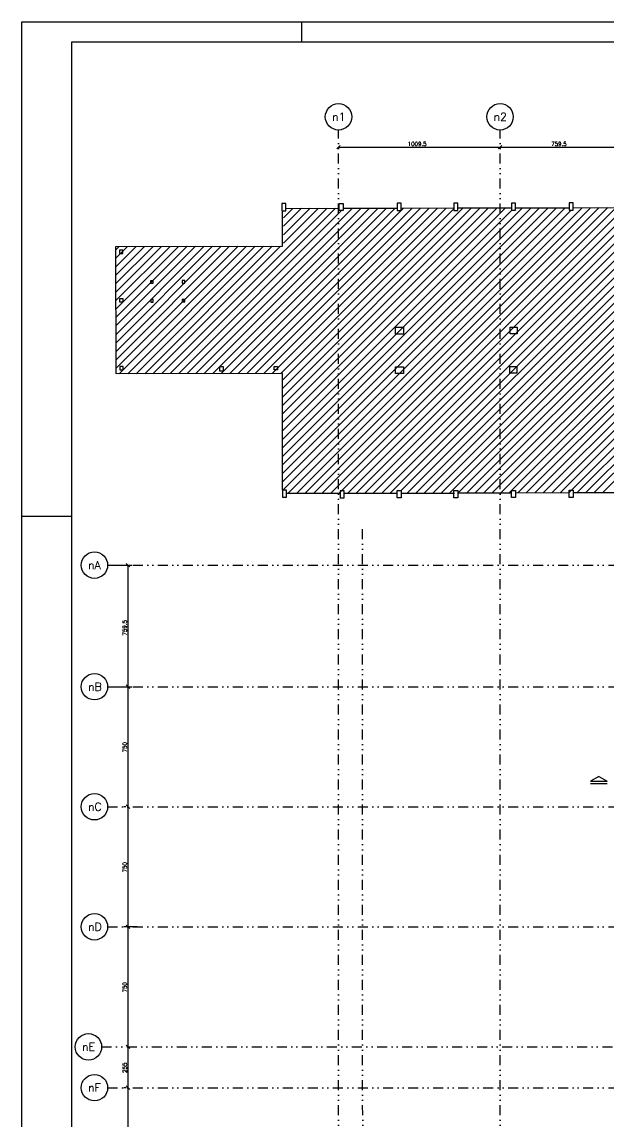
# Model space of a CAD drawing. Extents: x 552728 to 567603, y -747 to 9766.
# Drawn here: x 552728 to 556391, y 2899 to 9766 of the extents above; entities that cross this region are included whole.
import ezdxf

# ---------------------------------------------------------------- set-up
doc = ezdxf.new("R2010")
doc.units = 0
doc.header["$LTSCALE"] = 125
doc.header["$MEASUREMENT"] = 0
doc.linetypes.add('DIVIDE', pattern=[1.25, 0.5, -0.25, 0, -0.25, 0, -0.25])
doc.layers.get('0').update_dxf_attribs({"linetype": 'CONTINUOUS'})
for name, color, linetype in [('205', 14, 'DIVIDE'), ('216', 7, 'CONTINUOUS'), ('220', 4, 'CONTINUOUS'), ('221', 5, 'CONTINUOUS'), ('222', 6, 'CONTINUOUS'), ('226', 10, 'CONTINUOUS'), ('228', 14, 'CONTINUOUS'), ('230', 3, 'CONTINUOUS'), ('231', 5, 'CONTINUOUS'), ('250', 5, 'CONTINUOUS')]:
    doc.layers.add(name, color=color, linetype=linetype)
doc.styles.get("Standard").update_dxf_attribs({"font": 'ROMANS.SHX'})

msp = doc.modelspace()

# ---------------------------------------------------------------- linework, layer by layer
for p, q in [((552728.1, -747), (552728.1, 9765.5)), ((552728.1, 9765.5), (567603.1, 9765.5)), ((554478.1, 9640.5), (554478.1, 9765.5)), ((552728.1, 6678), (553040.6, 6678))]:
    msp.add_line(p, q)
at = {"layer": '205'}
for p, q in [((554706.4, 2467), (554706.4, 9090.6)), ((555715.9, 2467), (555715.9, 9090.6)), ((554857.4, 2467), (554856.4, 6614.7)), ((553263.6, 6372.1), (556878, 6372.1)), ((553263.6, 5612.6), (563295.5, 5612.6)), ((553263.6, 4862.6), (563295.5, 4862.6)), ((553263.6, 4112.6), (562758.7, 4112.6)), ((553226.1, 3362.6), (562775.2, 3362.6)), ((553263.6, 3107.6), (562791.7, 3107.6))]:
    msp.add_line(p, q, dxfattribs=at)
at = {"layer": '216'}
for p, q in [((554695.4, 8972.8), (554717.5, 8994.9)), ((555704.9, 8972.8), (555727, 8994.9)), ((555704.9, 8972.8), (555727, 8994.9)), ((553379.5, 6383.2), (553401.6, 6361.1)), ((553379.5, 5623.7), (553401.6, 5601.6)), ((553379.5, 5623.7), (553401.6, 5601.6)), ((553379.5, 4873.7), (553401.6, 4851.6)), ((553379.5, 4873.7), (553401.6, 4851.6)), ((553379.5, 4123.7), (553401.6, 4101.6)), ((553379.5, 4123.7), (553401.6, 4101.6)), ((553379.5, 3373.7), (553401.6, 3351.6)), ((553379.5, 3373.7), (553401.6, 3351.6)), ((553379.5, 3373.7), (553401.6, 3351.6)), ((553379.5, 3118.7), (553401.6, 3096.6)), ((553379.5, 3118.7), (553401.6, 3096.6))]:
    msp.add_line(p, q, dxfattribs=at)
at = {"layer": '221'}
for centre in [(554706.4, 9173.1), (555715.9, 9173.1), (553181, 6372.1), (553181, 5612.6), (553181, 4862.6), (553181, 4112.6), (553143.5, 3362.6), (553181, 3107.6)]:
    msp.add_circle(centre, 82.5, dxfattribs=at)
at = {"layer": '222'}
for p, q in [((553040.6, 9640.5), (567478.1, 9640.5)), ((553040.6, -622), (553040.6, 9640.5))]:
    msp.add_line(p, q, dxfattribs=at)
at = {"layer": '226'}
for p, q in [((556333.4, 5051.9), (556281.4, 5021.9)), ((556281.4, 5021.9), (556385.4, 5021.9)), ((556333.4, 5051.9), (556385.4, 5021.9))]:
    msp.add_line(p, q, dxfattribs=at)
at = {"layer": '228'}
msp.add_line((556281.4, 5007.5), (556385.4, 5007.5), dxfattribs=at)
at = {"layer": '230'}
for points in [[(554377.5, 8631.3), (554352.6, 8631.3), (554352.6, 8586.2), (554377.5, 8586.2), (554377.5, 8631.3)], [(554711, 8632), (554736.1, 8632), (554736.1, 8587), (554711, 8587), (554711, 8632)], [(555072.6, 8587.8), (555097.5, 8587.8), (555097.5, 8632.8), (555072.6, 8632.8), (555072.6, 8587.8)], [(555426.3, 8588.5), (555451.3, 8588.5), (555451.3, 8633.5), (555426.3, 8633.5), (555426.3, 8588.5)], [(555787.2, 8589.3), (555812.2, 8589.3), (555812.2, 8634.3), (555787.2, 8634.3), (555787.2, 8589.3)], [(556147.7, 8590.1), (556172.7, 8590.1), (556172.7, 8635.1), (556147.7, 8635.1), (556147.7, 8590.1)], [(553336.9, 8318.8), (553359, 8318.8), (553359, 8339.2), (553336.9, 8339.2), (553336.9, 8318.8)], [(553547.6, 8149), (553531.9, 8149), (553531.9, 8133), (553547.6, 8133), (553547.6, 8149)], [(553730.1, 8133.6), (553745.8, 8133.6), (553745.8, 8149.6), (553730.1, 8149.6), (553730.1, 8133.6)], [(553338.4, 8016.5), (553360.5, 8016.5), (553360.5, 8036.8), (553338.4, 8036.8), (553338.4, 8016.5)], [(553532.5, 8015.6), (553548.2, 8015.6), (553548.2, 8031.5), (553532.5, 8031.5), (553532.5, 8015.6)], [(553745.4, 8032.1), (553729.8, 8032.1), (553729.8, 8016.2), (553745.4, 8016.2), (553745.4, 8032.1)], [(555061.7, 7857.9), (555111.8, 7857.9), (555111.8, 7816.1), (555061.7, 7816.1), (555061.7, 7857.9)], [(555778.4, 7859.5), (555821.8, 7859.5), (555821.8, 7817.6), (555778.4, 7817.6), (555778.4, 7859.5)], [(553360.1, 7612.2), (553338.9, 7612.2), (553338.9, 7591.9), (553360.1, 7591.9), (553360.1, 7612.2)], [(553964.5, 7612.2), (553985.3, 7612.2), (553985.3, 7583.7), (553964.5, 7583.7), (553964.5, 7612.2)], [(554303.5, 7612.6), (554324.1, 7612.6), (554324.1, 7591.8), (554303.5, 7591.8), (554303.5, 7612.6)], [(555062.3, 7611.6), (555112.4, 7611.6), (555112.4, 7569.7), (555062.3, 7569.7), (555062.3, 7611.6)], [(555777.2, 7613.2), (555821.2, 7613.2), (555821.2, 7571.3), (555777.2, 7571.3), (555777.2, 7613.2)], [(554356.6, 6796.2), (554381.5, 6796.2), (554381.5, 6841.3), (554356.6, 6841.3), (554356.6, 6796.2)], [(554716.5, 6791.8), (554741.5, 6791.8), (554741.5, 6836.9), (554716.5, 6836.9), (554716.5, 6791.8)], [(555072, 6837.6), (555097, 6837.6), (555097, 6792.6), (555072, 6792.6), (555072, 6837.6)], [(555427.6, 6838.4), (555452.6, 6838.4), (555452.6, 6793.4), (555427.6, 6793.4), (555427.6, 6838.4)], [(555786.9, 6839.2), (555811.9, 6839.2), (555811.9, 6794.2), (555786.9, 6794.2), (555786.9, 6839.2)], [(556147.8, 6840), (556172.8, 6840), (556172.8, 6795), (556147.8, 6795), (556147.8, 6840)]]:
    msp.add_lwpolyline(points, dxfattribs=at)
at = {"layer": '231'}
for p, q in [((553601.3, 7568.6), (554634.4, 8601.8)), ((553654.4, 7568.7), (554687.6, 8601.9)), ((553707.6, 7568.8), (554725.7, 8587)), ((553760.7, 7569), (554793.9, 8602.2)), ((553813.8, 7569.1), (554847, 8602.3)), ((553867, 7569.2), (554900.2, 8602.4)), ((553920.1, 7569.3), (554953.3, 8602.5)), ((553973.3, 7569.4), (555006.5, 8602.6)), ((554026.4, 7569.5), (555059.6, 8602.7)), ((554079.6, 7569.7), (555112.8, 8602.9)), ((554132.7, 7569.8), (555165.9, 8603)), ((554185.9, 7569.9), (555219.1, 8603.1)), ((554239, 7570), (555272.2, 8603.2)), ((554292.2, 7570.1), (555325.4, 8603.3)), ((554345.3, 7570.2), (555378.5, 8603.4)), ((554356.6, 6892), (556069.5, 8604.9)), ((554356.6, 6945.1), (556016.3, 8604.8)), ((554356.6, 6998.1), (555963.2, 8604.7)), ((554356.6, 7051.2), (555910, 8604.6)), ((554356.6, 7104.2), (555856.9, 8604.5)), ((554356.7, 7210.3), (555750.6, 8604.3)), ((554356.7, 7263.4), (555697.4, 8604.1)), ((554356.7, 7316.5), (555644.3, 8604)), ((554356.7, 7369.5), (555591.1, 8603.9)), ((554356.7, 7157.3), (555788.7, 8589.3)), ((554356.8, 7422.6), (555538, 8603.8)), ((554356.8, 7475.6), (555484.8, 8603.7)), ((554356.8, 7528.7), (555426.3, 8598.2)), ((554357.3, 8365.3), (554356.8, 8586.2)), ((554358.8, 6841.3), (556122.6, 8605.1)), ((554362.6, 8436.1), (554528.2, 8601.6)), ((554362.6, 8489.1), (554475, 8601.5)), ((554362.6, 8542.1), (554421.9, 8601.3)), ((554362.7, 8383), (554581.3, 8601.7)), ((554377.5, 8601.3), (554711, 8602)), ((554391.7, 6821.1), (556160.7, 8590.1)), ((554444.9, 6821.2), (556228.9, 8605.3)), ((554498, 6821.3), (556282.1, 8605.4)), ((554551.2, 6821.5), (556335.2, 8605.5)), ((554604.3, 6821.6), (556388.4, 8605.6)), ((554657.5, 6821.7), (556441.5, 8605.8)), ((554710.6, 6821.8), (556494.7, 8605.9)), ((554736.1, 8602), (555072.6, 8602.8)), ((554736.1, 8597.4), (554740.7, 8602)), ((554763.8, 6821.9), (556547.8, 8606)), ((554816.9, 6822), (556601, 8606.1)), ((554870, 6822.2), (556654.1, 8606.2)), ((554923.2, 6822.3), (556707.3, 8606.3)), ((554976.3, 6822.4), (556760.4, 8606.5)), ((555029.5, 6822.5), (556813.6, 8606.6)), ((555093.3, 6833.3), (556865.5, 8605.4)), ((555097.5, 8602.8), (555426.3, 8603.5)), ((555135.7, 6822.7), (556919.9, 8606.8)), ((555188.7, 6822.7), (556973, 8606.9)), ((555241.8, 6822.7), (557026.2, 8607)), ((555294.8, 6822.7), (557079.3, 8607.2)), ((555347.8, 6822.7), (557132.5, 8607.3)), ((555400.9, 6822.7), (557185.6, 8607.4)), ((555451.3, 8603.6), (555787.2, 8604.3)), ((555454.7, 6823.4), (557224.8, 8593.6)), ((555507.8, 6823.6), (557291.9, 8607.6)), ((555561, 6823.7), (557345.1, 8607.7)), ((555614.1, 6823.8), (557398.2, 8607.9)), ((555667.3, 6823.9), (557451.4, 8608)), ((555720.4, 6824), (557504.5, 8608.1)), ((555773.6, 6824.1), (557557.7, 8608.2)), ((555812.2, 8604.4), (556147.7, 8605.1)), ((555826.7, 6824.2), (557595.8, 8593.3)), ((555879.9, 6824.4), (557664, 8608.4)), ((555933, 6824.5), (557717.1, 8608.5)), ((555986.2, 6824.6), (557770.2, 8608.7)), ((556039.3, 6824.7), (557823.4, 8608.8)), ((556092.5, 6824.8), (557876.5, 8608.9)), ((556145.6, 6824.9), (557929.7, 8609)), ((556172.7, 8605.2), (556502.6, 8605.9)), ((556172.7, 8602.1), (556175.8, 8605.2)), ((556198.7, 6825), (557967.8, 8594)), ((556251.8, 6825), (558036, 8609.2)), ((556304.8, 6825), (558089.1, 8609.4)), ((556357.8, 6825), (558142.3, 8609.5)), ((553314.6, 8363), (554357.3, 8365.3)), ((553316.3, 7568), (553314.6, 8363)), ((553314.7, 8342.7), (553335, 8363.1)), ((553314.8, 8289.8), (553388.2, 8363.2)), ((553314.9, 8236.8), (553441.3, 8363.3)), ((553315, 8183.9), (553494.5, 8363.4)), ((553315.1, 8131), (553547.6, 8363.5)), ((553315.2, 8078.1), (553600.8, 8363.6)), ((553315.3, 8025.2), (553653.9, 8363.7)), ((553315.5, 7972.3), (553707.1, 8363.9)), ((553315.6, 7919.3), (553760.2, 8364)), ((553315.7, 7866.4), (553813.4, 8364.1)), ((553315.8, 7813.5), (553866.5, 8364.2)), ((553315.9, 7760.6), (553919.7, 8364.3)), ((553316, 7707.7), (553972.8, 8364.4)), ((553316.1, 7654.7), (554026, 8364.6)), ((553316.3, 7601.8), (554079.1, 8364.7)), ((553316.3, 7601.8), (554079.1, 8364.7)), ((553335.5, 7568), (554132.3, 8364.8)), ((553388.7, 7568.2), (554185.4, 8364.9)), ((553441.8, 7568.3), (554238.5, 8365)), ((553495, 7568.4), (554291.7, 8365.1)), ((553548.1, 7568.5), (554344.8, 8365.2)), ((554356.8, 7570.3), (553316.3, 7568)), ((554356.6, 6841.3), (554356.8, 7570.3)), ((554381.5, 6821.1), (554716.5, 6821.8)), ((554741.5, 6821.9), (555072.1, 6822.6)), ((555097, 6822.7), (555431.9, 6822.7)), ((555452.6, 6823.4), (555786.9, 6824.2)), ((555811.9, 6824.2), (556147.8, 6825)), ((556172.8, 6825), (556523, 6825))]:
    msp.add_line(p, q, dxfattribs=at)
at = {"layer": '250'}
for p, q in [((554706.4, 8983.8), (555715.9, 8983.8)), ((555715.9, 8983.8), (556475.4, 8983.8)), ((553283.6, 6372.1), (553415.5, 6372.1)), ((553390.5, 6372.1), (553390.5, 5612.6)), ((553283.6, 5612.6), (553415.5, 5612.6)), ((553390.5, 5612.6), (553390.5, 4862.6)), ((553378.2, 4862.6), (553365.5, 4862.6)), ((553390.5, 4862.6), (553390.5, 4112.6)), ((553447.7, 4112.6), (553365.5, 4112.6)), ((553390.5, 4112.6), (553390.5, 3362.6)), ((553390.5, 3362.6), (553390.5, 3107.6)), ((553378.4, 3107.6), (553365.5, 3107.6)), ((553390.5, 3107.6), (553390.5, 2603.1))]:
    msp.add_line(p, q, dxfattribs=at)

# ---------------------------------------------------------------- texts
at = {"layer": '216'}
for s, p in [('1009.5', (555138.7, 8991.3)), ('759.5', (556035.7, 8991.3))]:
    msp.add_text(s, height=25, dxfattribs=at).set_placement(p)
for s, p in [('759.5', (553383, 5932.4)), ('750', (553383, 5202.6)), ('750', (553383, 4452.6)), ('750', (553383, 3702.6)), ('255', (553383, 3200.1))]:
    msp.add_text(s, height=25, rotation=90, dxfattribs=at).set_placement(p)
at = {"layer": '220'}
for s, p in [('n1', (554666.2, 9148.3)), ('n2', (555675.7, 9148.3)), ('nA', (553140.8, 6347.3)), ('nB', (553140.8, 5587.8)), ('nC', (553140.8, 4837.8)), ('nD', (553140.8, 4087.8)), ('nE', (553103.3, 3337.8)), ('nF', (553140.8, 3082.8))]:
    msp.add_text(s, height=50, dxfattribs=at).set_placement(p)

doc.saveas('drawing.dxf')
